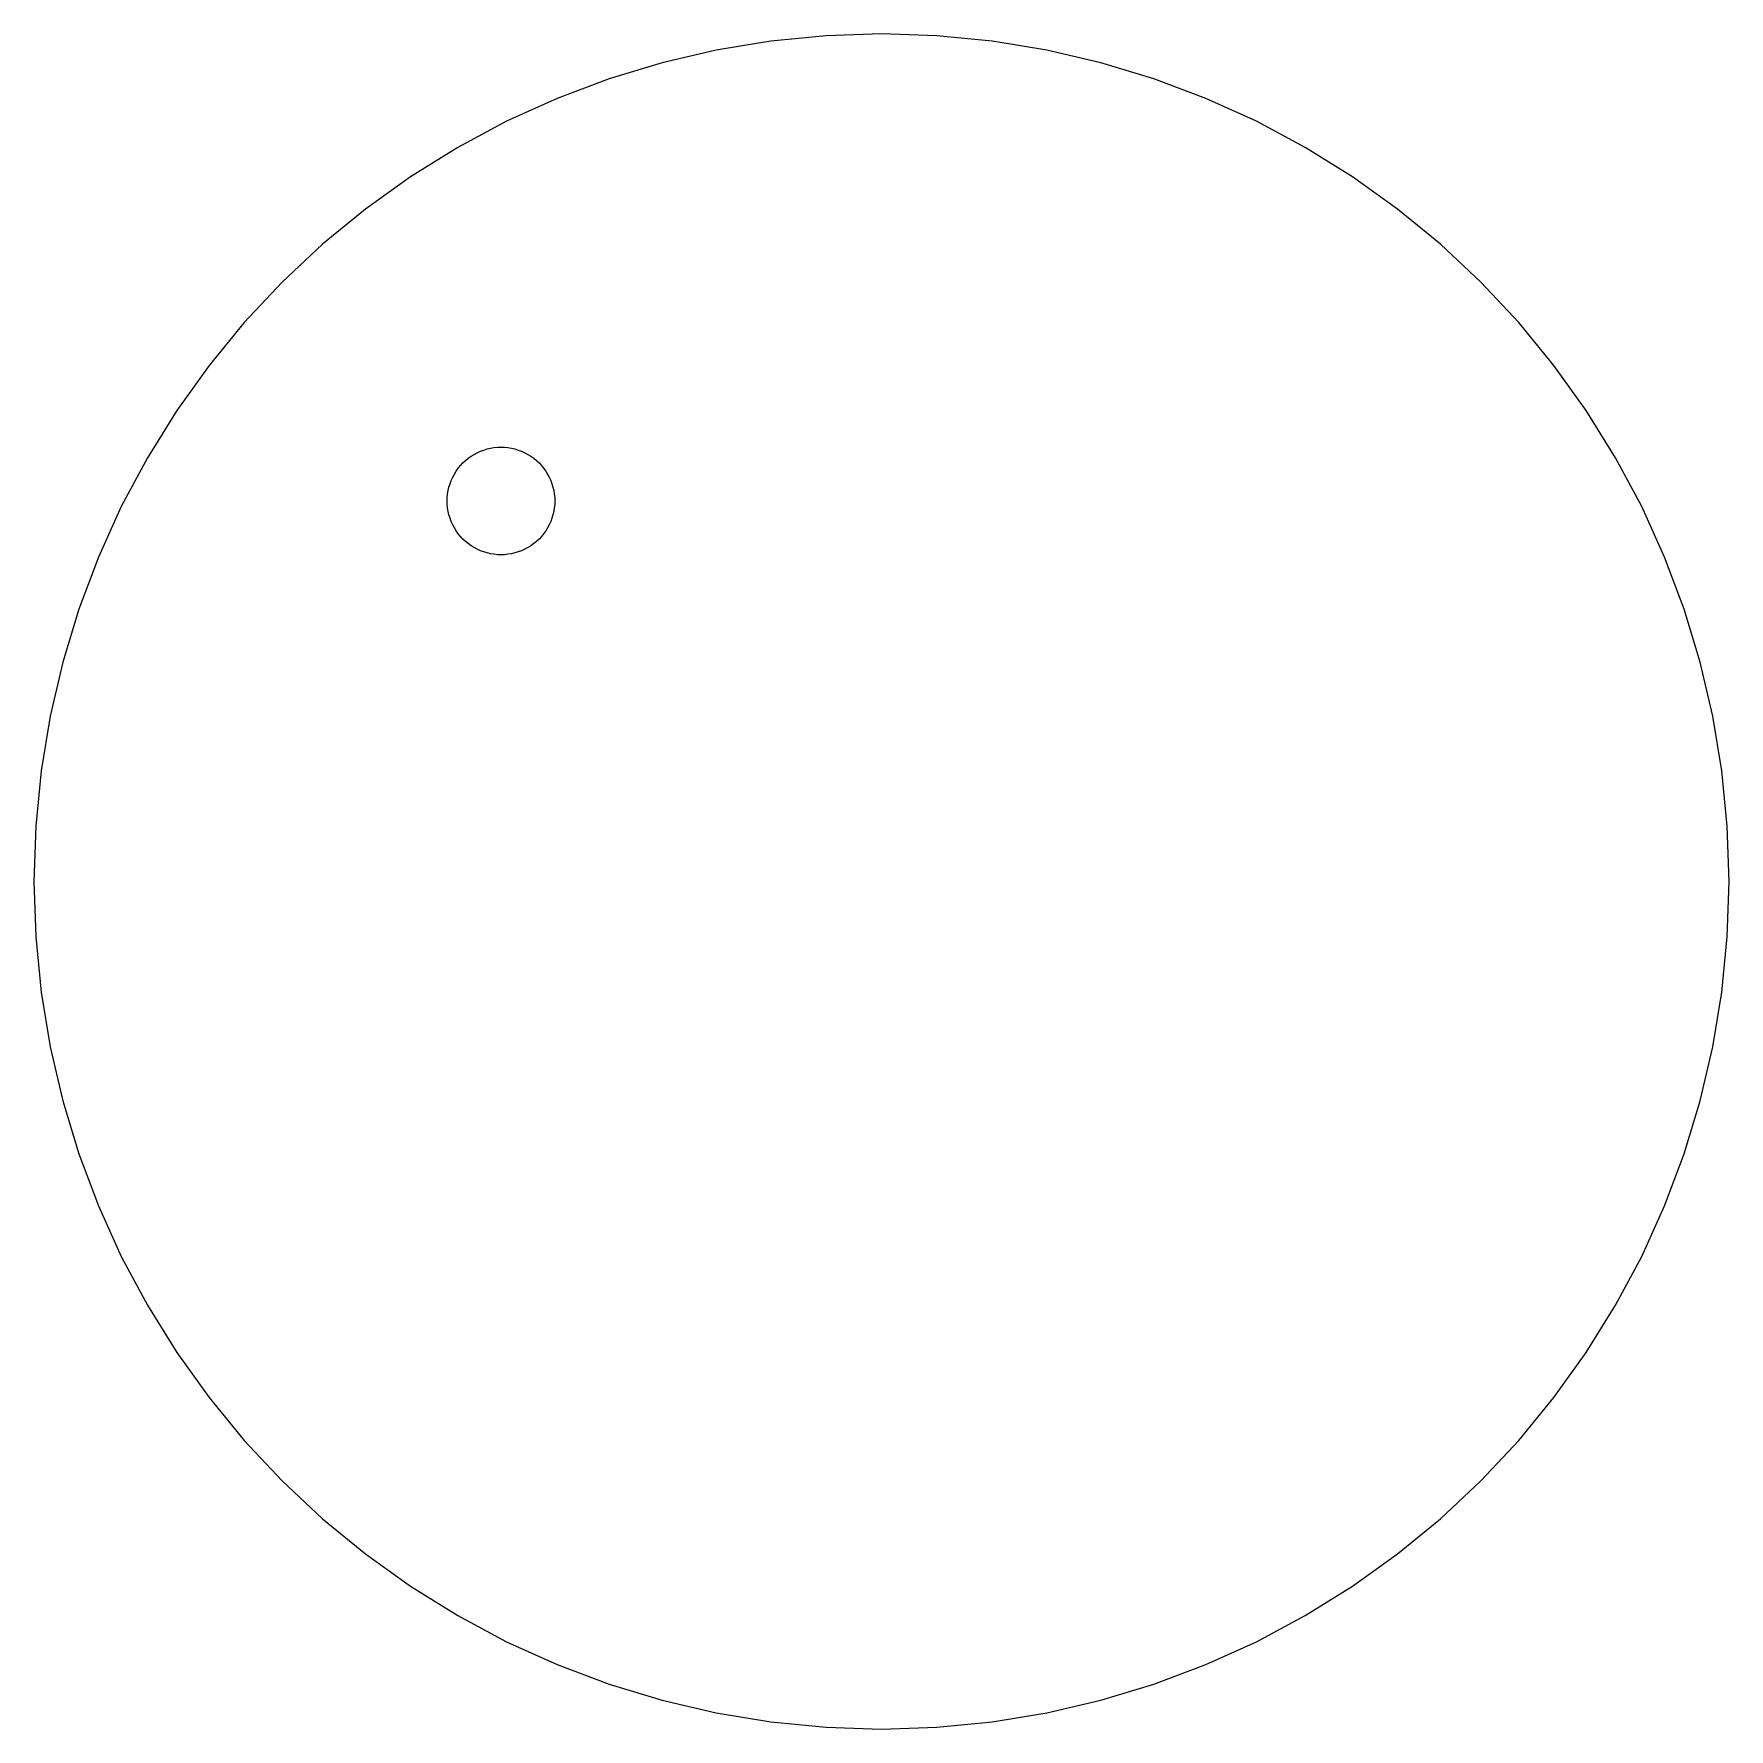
# Model space of a CAD drawing. Header units: metres. Extents: x -63 to 63, y -63 to 63.
import ezdxf

# ---------------------------------------------------------------- set-up
doc = ezdxf.new("R2010")
doc.units = ezdxf.units.M

msp = doc.modelspace()

# ---------------------------------------------------------------- linework, layer by layer
for p, q in [((0, 63), (-4.12039, 62.8651)), ((4.12039, 62.8651), (0, 63)), ((-12.2907, 61.7895), (-16.3056, 60.8533)), ((-8.22314, 62.461), (-12.2907, 61.7895)), ((-4.12039, 62.8651), (-8.22314, 62.461)), ((8.22314, 62.461), (4.12039, 62.8651)), ((12.2907, 61.7895), (8.22314, 62.461)), ((16.3056, 60.8533), (12.2907, 61.7895)), ((-16.3056, 60.8533), (-20.2507, 59.6566)), ((20.2507, 59.6566), (16.3056, 60.8533)), ((-20.2507, 59.6566), (-24.1091, 58.2044)), ((24.1091, 58.2044), (20.2507, 59.6566)), ((-24.1091, 58.2044), (-27.8642, 56.503)), ((27.8642, 56.503), (24.1091, 58.2044)), ((-27.8642, 56.503), (-31.5, 54.5596)), ((31.5, 54.5596), (27.8642, 56.503)), ((-31.5, 54.5596), (-35.0009, 52.3826)), ((35.0009, 52.3826), (31.5, 54.5596)), ((-35.0009, 52.3826), (-38.352, 49.9812)), ((38.352, 49.9812), (35.0009, 52.3826)), ((-38.352, 49.9812), (-41.5388, 47.3659)), ((41.5388, 47.3659), (38.352, 49.9812)), ((-41.5388, 47.3659), (-44.5477, 44.5477)), ((44.5477, 44.5477), (41.5388, 47.3659)), ((-44.5477, 44.5477), (-47.3659, 41.5388)), ((47.3659, 41.5388), (44.5477, 44.5477)), ((-47.3659, 41.5388), (-49.9812, 38.352)), ((49.9812, 38.352), (47.3659, 41.5388)), ((-49.9812, 38.352), (-52.3826, 35.0009)), ((52.3826, 35.0009), (49.9812, 38.352)), ((-52.3826, 35.0009), (-54.5596, 31.5)), ((54.5596, 31.5), (52.3826, 35.0009)), ((-54.5596, 31.5), (-56.503, 27.8642)), ((-30.7193, 31.4577), (-30.5065, 31.6101)), ((-30.5065, 31.6101), (-30.2843, 31.7484)), ((-30.2843, 31.7484), (-30.0534, 31.8717)), ((-30.0534, 31.8717), (-29.815, 31.9798)), ((-29.815, 31.9798), (-29.57, 32.072)), ((-29.57, 32.072), (-29.3195, 32.148)), ((-29.3195, 32.148), (-29.0646, 32.2074)), ((-29.0646, 32.2074), (-28.8064, 32.25)), ((-28.8064, 32.25), (-28.5459, 32.2757)), ((-28.5459, 32.2757), (-28.2843, 32.2843)), ((-28.2843, 32.2843), (-28.0226, 32.2757)), ((-28.0226, 32.2757), (-27.7622, 32.25)), ((-27.7622, 32.25), (-27.5039, 32.2074)), ((-27.5039, 32.2074), (-27.249, 32.148)), ((-27.249, 32.148), (-26.9985, 32.072)), ((-26.9985, 32.072), (-26.7535, 31.9798)), ((-26.7535, 31.9798), (-26.5151, 31.8717)), ((-26.5151, 31.8717), (-26.2843, 31.7484)), ((-26.2843, 31.7484), (-26.062, 31.6101)), ((-26.062, 31.6101), (-25.8492, 31.4577)), ((56.503, 27.8642), (54.5596, 31.5)), ((-31.8717, 30.0534), (-31.7484, 30.2843)), ((-31.7484, 30.2843), (-31.6101, 30.5065)), ((-31.6101, 30.5065), (-31.4577, 30.7193)), ((-31.4577, 30.7193), (-31.2916, 30.9216)), ((-31.2916, 30.9216), (-31.1127, 31.1127)), ((-31.1127, 31.1127), (-30.9216, 31.2916)), ((-30.9216, 31.2916), (-30.7193, 31.4577)), ((-25.8492, 31.4577), (-25.6469, 31.2916)), ((-25.6469, 31.2916), (-25.4558, 31.1127)), ((-25.4558, 31.1127), (-25.2769, 30.9216)), ((-25.2769, 30.9216), (-25.1109, 30.7193)), ((-25.1109, 30.7193), (-24.9584, 30.5065)), ((-24.9584, 30.5065), (-24.8202, 30.2843)), ((-24.8202, 30.2843), (-24.6968, 30.0534)), ((-32.25, 28.8064), (-32.2074, 29.0646)), ((-32.2074, 29.0646), (-32.148, 29.3195)), ((-32.148, 29.3195), (-32.072, 29.57)), ((-32.072, 29.57), (-31.9798, 29.815)), ((-31.9798, 29.815), (-31.8717, 30.0534)), ((-24.6968, 30.0534), (-24.5887, 29.815)), ((-24.5887, 29.815), (-24.4965, 29.57)), ((-24.4965, 29.57), (-24.4206, 29.3195)), ((-24.4206, 29.3195), (-24.3611, 29.0646)), ((-24.3611, 29.0646), (-24.3185, 28.8064)), ((-56.503, 27.8642), (-58.2044, 24.1091)), ((-32.2843, 28.2843), (-32.2757, 28.5459)), ((-32.2757, 28.0226), (-32.2843, 28.2843)), ((-32.2757, 28.5459), (-32.25, 28.8064)), ((-32.25, 27.7622), (-32.2757, 28.0226)), ((-32.2074, 27.5039), (-32.25, 27.7622)), ((-24.3185, 27.7622), (-24.3611, 27.5039)), ((-24.3185, 28.8064), (-24.2928, 28.5459)), ((-24.2928, 28.0226), (-24.3185, 27.7622)), ((-24.2928, 28.5459), (-24.2843, 28.2843)), ((-24.2843, 28.2843), (-24.2928, 28.0226)), ((58.2044, 24.1091), (56.503, 27.8642)), ((-32.148, 27.249), (-32.2074, 27.5039)), ((-32.072, 26.9985), (-32.148, 27.249)), ((-31.9798, 26.7535), (-32.072, 26.9985)), ((-31.8717, 26.5151), (-31.9798, 26.7535)), ((-31.7484, 26.2843), (-31.8717, 26.5151)), ((-24.6968, 26.5151), (-24.8202, 26.2843)), ((-24.5887, 26.7535), (-24.6968, 26.5151)), ((-24.4965, 26.9985), (-24.5887, 26.7535)), ((-24.4206, 27.249), (-24.4965, 26.9985)), ((-24.3611, 27.5039), (-24.4206, 27.249)), ((-31.6101, 26.062), (-31.7484, 26.2843)), ((-31.4577, 25.8492), (-31.6101, 26.062)), ((-31.2916, 25.6469), (-31.4577, 25.8492)), ((-31.1127, 25.4558), (-31.2916, 25.6469)), ((-30.9216, 25.2769), (-31.1127, 25.4558)), ((-30.7193, 25.1109), (-30.9216, 25.2769)), ((-25.6469, 25.2769), (-25.8492, 25.1109)), ((-25.4558, 25.4558), (-25.6469, 25.2769)), ((-25.2769, 25.6469), (-25.4558, 25.4558)), ((-25.1109, 25.8492), (-25.2769, 25.6469)), ((-24.9584, 26.062), (-25.1109, 25.8492)), ((-24.8202, 26.2843), (-24.9584, 26.062)), ((-58.2044, 24.1091), (-59.6566, 20.2507)), ((-30.5065, 24.9584), (-30.7193, 25.1109)), ((-30.2843, 24.8202), (-30.5065, 24.9584)), ((-30.0534, 24.6968), (-30.2843, 24.8202)), ((-29.815, 24.5887), (-30.0534, 24.6968)), ((-29.57, 24.4965), (-29.815, 24.5887)), ((-29.3195, 24.4206), (-29.57, 24.4965)), ((-29.0646, 24.3611), (-29.3195, 24.4206)), ((-28.8064, 24.3185), (-29.0646, 24.3611)), ((-28.5459, 24.2928), (-28.8064, 24.3185)), ((-28.2843, 24.2843), (-28.5459, 24.2928)), ((-28.0226, 24.2928), (-28.2843, 24.2843)), ((-27.7622, 24.3185), (-28.0226, 24.2928)), ((-27.5039, 24.3611), (-27.7622, 24.3185)), ((-27.249, 24.4206), (-27.5039, 24.3611)), ((-26.9985, 24.4965), (-27.249, 24.4206)), ((-26.7535, 24.5887), (-26.9985, 24.4965)), ((-26.5151, 24.6968), (-26.7535, 24.5887)), ((-26.2843, 24.8202), (-26.5151, 24.6968)), ((-26.062, 24.9584), (-26.2843, 24.8202)), ((-25.8492, 25.1109), (-26.062, 24.9584)), ((59.6566, 20.2507), (58.2044, 24.1091)), ((-59.6566, 20.2507), (-60.8533, 16.3056)), ((60.8533, 16.3056), (59.6566, 20.2507)), ((-60.8533, 16.3056), (-61.7895, 12.2907)), ((61.7895, 12.2907), (60.8533, 16.3056)), ((-61.7895, 12.2907), (-62.461, 8.22314)), ((62.461, 8.22314), (61.7895, 12.2907)), ((-62.461, 8.22314), (-62.8651, 4.12039)), ((62.8651, 4.12039), (62.461, 8.22314)), ((-62.8651, 4.12039), (-63, 0)), ((63, 0), (62.8651, 4.12039)), ((-63, 0), (-62.8651, -4.12039)), ((62.8651, -4.12039), (63, 0)), ((-62.8651, -4.12039), (-62.461, -8.22314)), ((62.461, -8.22314), (62.8651, -4.12039)), ((-62.461, -8.22314), (-61.7895, -12.2907)), ((61.7895, -12.2907), (62.461, -8.22314)), ((-61.7895, -12.2907), (-60.8533, -16.3056)), ((60.8533, -16.3056), (61.7895, -12.2907)), ((-60.8533, -16.3056), (-59.6566, -20.2507)), ((59.6566, -20.2507), (60.8533, -16.3056)), ((-59.6566, -20.2507), (-58.2044, -24.1091)), ((58.2044, -24.1091), (59.6566, -20.2507)), ((-58.2044, -24.1091), (-56.503, -27.8642)), ((56.503, -27.8642), (58.2044, -24.1091)), ((-56.503, -27.8642), (-54.5596, -31.5)), ((54.5596, -31.5), (56.503, -27.8642)), ((-54.5596, -31.5), (-52.3826, -35.0009)), ((52.3826, -35.0009), (54.5596, -31.5)), ((-52.3826, -35.0009), (-49.9812, -38.352)), ((49.9812, -38.352), (52.3826, -35.0009)), ((-49.9812, -38.352), (-47.3659, -41.5388)), ((47.3659, -41.5388), (49.9812, -38.352)), ((-47.3659, -41.5388), (-44.5477, -44.5477)), ((44.5477, -44.5477), (47.3659, -41.5388)), ((-44.5477, -44.5477), (-41.5388, -47.3659)), ((41.5388, -47.3659), (44.5477, -44.5477)), ((-41.5388, -47.3659), (-38.352, -49.9812)), ((38.352, -49.9812), (41.5388, -47.3659)), ((-38.352, -49.9812), (-35.0009, -52.3826)), ((35.0009, -52.3826), (38.352, -49.9812)), ((-35.0009, -52.3826), (-31.5, -54.5596)), ((31.5, -54.5596), (35.0009, -52.3826)), ((-31.5, -54.5596), (-27.8642, -56.503)), ((27.8642, -56.503), (31.5, -54.5596)), ((-27.8642, -56.503), (-24.1091, -58.2044)), ((24.1091, -58.2044), (27.8642, -56.503)), ((-24.1091, -58.2044), (-20.2507, -59.6566)), ((20.2507, -59.6566), (24.1091, -58.2044)), ((-20.2507, -59.6566), (-16.3056, -60.8533)), ((16.3056, -60.8533), (20.2507, -59.6566)), ((-16.3056, -60.8533), (-12.2907, -61.7895)), ((12.2907, -61.7895), (16.3056, -60.8533)), ((-12.2907, -61.7895), (-8.22314, -62.461)), ((-8.22314, -62.461), (-4.12039, -62.8651)), ((-4.12039, -62.8651), (0, -63)), ((0, -63), (4.12039, -62.8651)), ((4.12039, -62.8651), (8.22314, -62.461)), ((8.22314, -62.461), (12.2907, -61.7895))]:
    msp.add_line(p, q)

doc.saveas('drawing.dxf')
